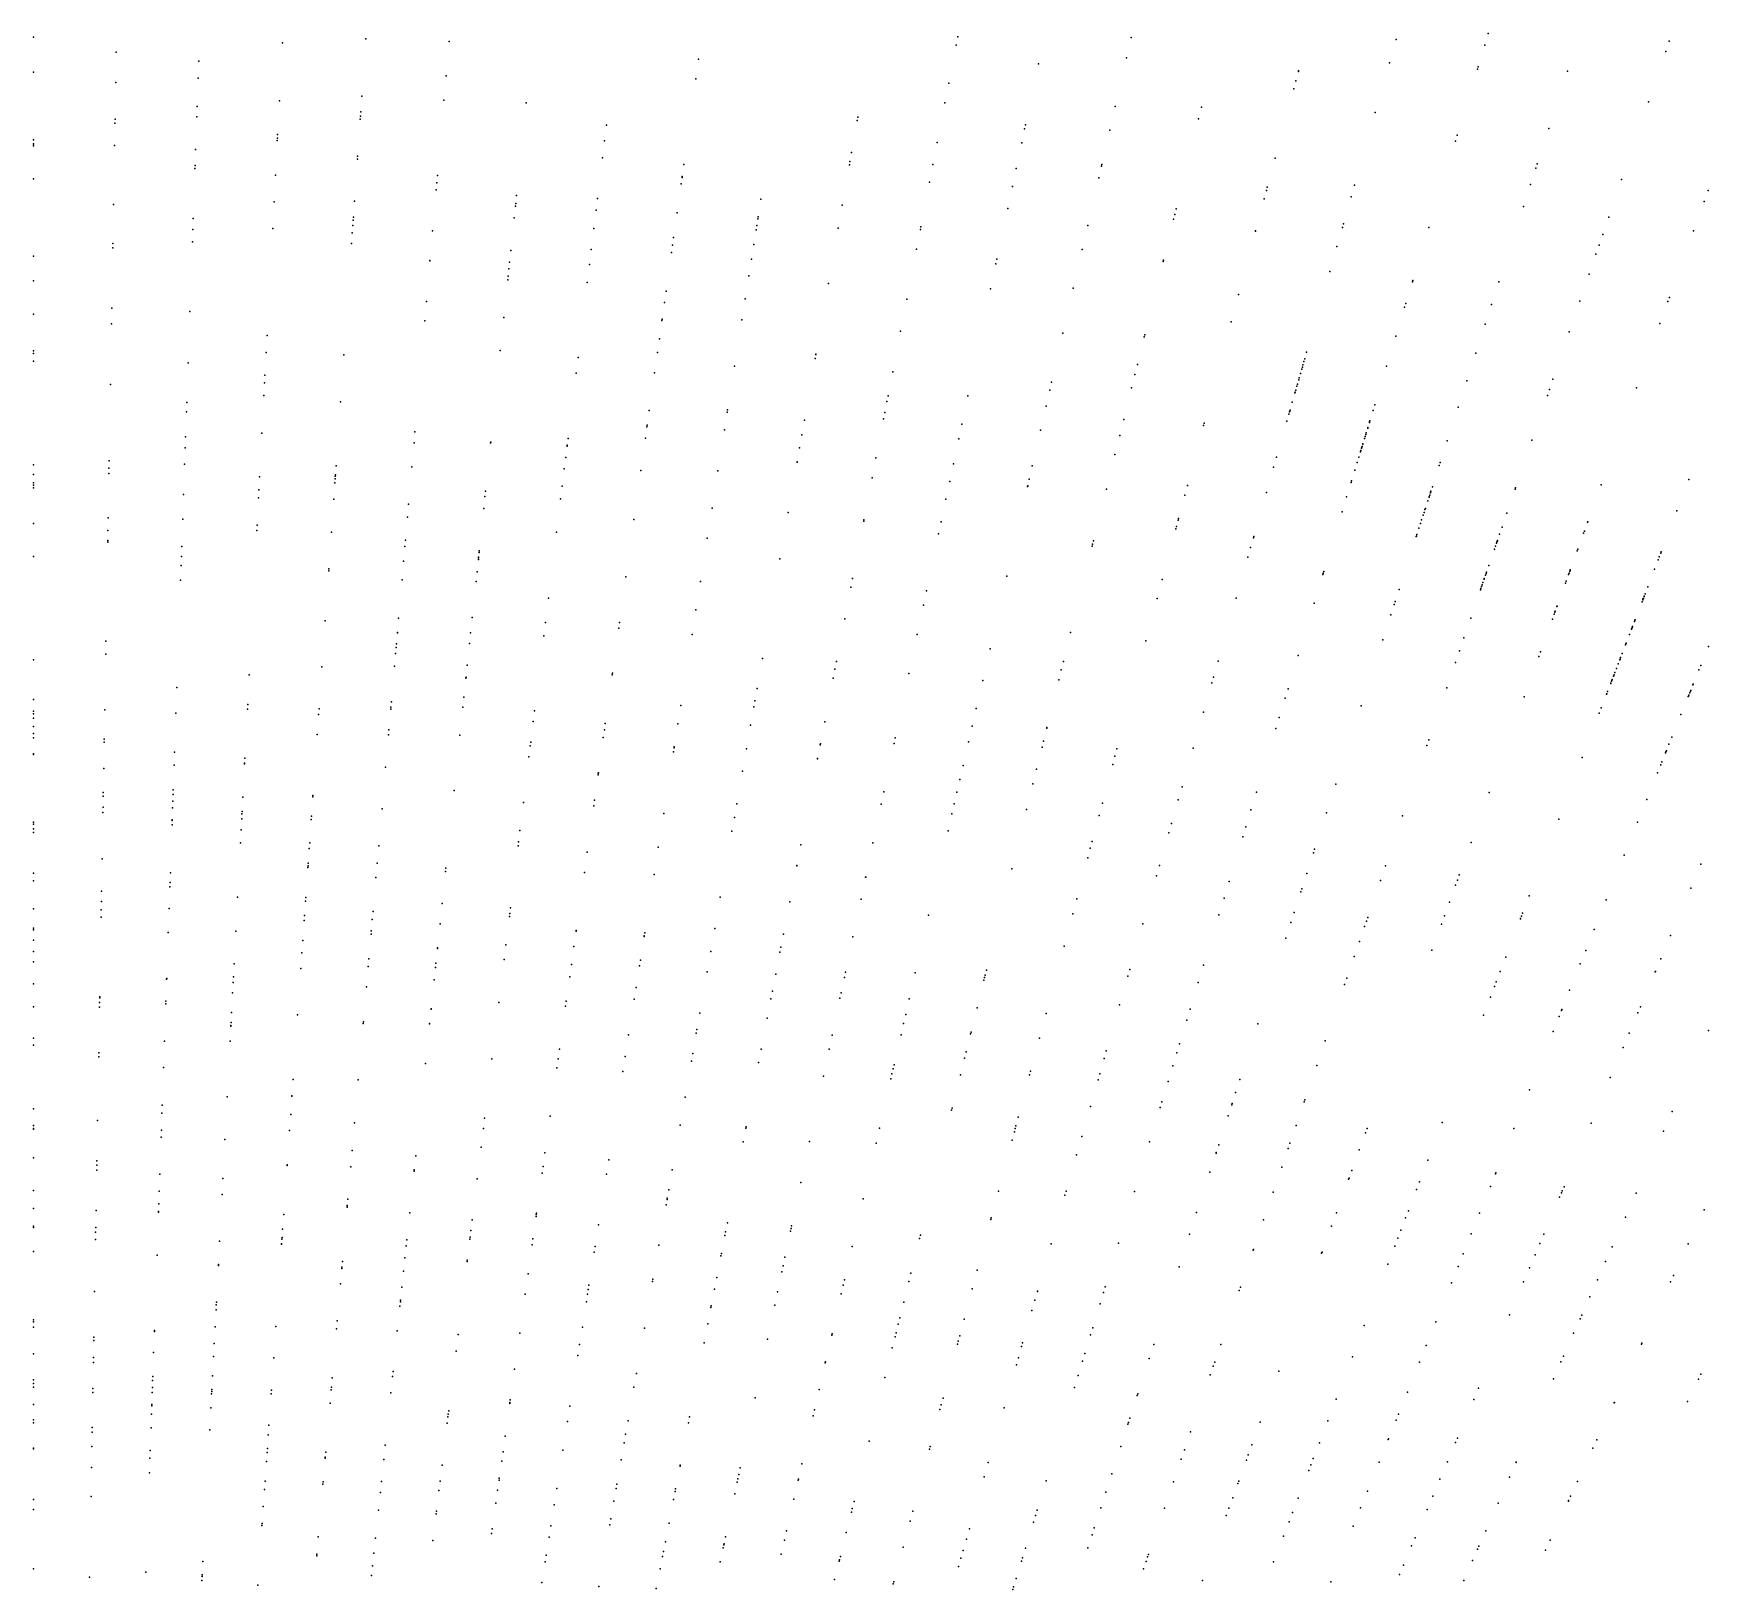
# Model space of a CAD drawing. Header units: metres. Extents: x -4327 to 4266, y -3886 to 3992.
# Drawn here: x 0 to 1058, y 2023 to 3006 of the extents above; entities that cross this region are included whole.
import ezdxf

# ---------------------------------------------------------------- set-up
doc = ezdxf.new("R2010")
doc.units = ezdxf.units.M

msp = doc.modelspace()

# ---------------------------------------------------------------- linework, layer by layer
for p in [(918.89, 3005.56, 2372.37), (0, 3003.35, 2345.16), (157.21, 2999.78, 2366.75), (209.93, 3002.2, 2363.22), (262.52, 3000.56, 2375.82), (582.78, 2998.13, 2444.45), (582.8, 2998.23, 2414.61), (583.83, 3003.55, 2437.94), (693.31, 3003.05, 2409.31), (860.74, 3001.76, 2389.39), (916.65, 2998.22, 2380.02), (1030.99, 2994.2, 2352.63), (1033.21, 3000.65, 2458.61), (52.26, 2993.76, 2369.73), (104.35, 2988.14, 2350.49), (420.13, 2989.35, 2351.87), (634.8, 2986.5, 2427.29), (690.36, 2990.29, 2420.72), (856.53, 2987.08, 2453.85), (912.43, 2984.43, 2396.02), (0, 2981.11, 2388.59), (51.92, 2974.63, 2402.47), (103.97, 2977.39, 2360.5), (260.61, 2978.83, 2363.91), (418.38, 2976.96, 2350.03), (578.13, 2974.2, 2463.13), (797.32, 2975.62, 2413.59), (798.93, 2981.65, 2407.64), (799.02, 2982, 2465.3), (912.04, 2983.14, 2403.11), (968.87, 2981.86, 2377.41), (155.29, 2963.14, 2361.54), (207.41, 2966.05, 2374.35), (259.27, 2963.43, 2404.87), (795.99, 2970.67, 2417.7), (1020.04, 2962.43, 2375.75), (103.12, 2952.92, 2388.69), (103.35, 2959.42, 2380.62), (206.52, 2953.36, 2377.44), (206.71, 2956.07, 2371.65), (311.29, 2961.75, 2349.04), (520.63, 2952.66, 2375.55), (575.73, 2961.85, 2458.38), (683.24, 2959.43, 2447.22), (737.8, 2959.16, 2440.86), (847.54, 2955.72, 2425.37), (51.47, 2948.96, 2308.22), (51.52, 2951.53, 2405.16), (154.18, 2941.84, 2344.57), (206.39, 2951.54, 2373.32), (361.92, 2947.61, 2363.56), (520.26, 2950.54, 2373.85), (626.05, 2945.33, 2437.01), (626.59, 2947.88, 2447.29), (679.79, 2944.51, 2380.99), (735.94, 2951.7, 2378.05), (899.29, 2941.44, 2486.6), (957.08, 2945.6, 2396.75), (0, 2938.52, 2412.92), (0, 2936, 2328.87), (0, 2935.71, 2331.25), (0, 2934.66, 2309.61), (51.23, 2934.77, 2338.7), (102.4, 2932.35, 2324.79), (153.97, 2938, 2318.01), (154.05, 2939.49, 2321.79), (360.71, 2937.79, 2371.55), (570.85, 2936.76, 2383.72), (624.17, 2936.49, 2467.87), (898.12, 2937.62, 2431.17), (101.98, 2920.43, 2336.16), (102.05, 2922.23, 2308.98), (204.63, 2926.32, 2376.8), (204.75, 2928.07, 2328.25), (359.39, 2926.98, 2357.55), (410.79, 2922.93, 2364.99), (515.36, 2922.74, 2393.94), (515.71, 2924.72, 2408.95), (516.71, 2930.4, 2349.73), (568.16, 2922.93, 2466.87), (620.72, 2920.24, 2365.46), (674.57, 2921.87, 2344.18), (674.8, 2922.9, 2468.71), (784.25, 2926.88, 2446.92), (948.95, 2920.58, 2444.05), (949.83, 2923.27, 2427.2), (0, 2913.82, 2352.99), (152.83, 2916.22, 2345.04), (254.71, 2911.39, 2328.57), (255.1, 2915.85, 2395.45), (409.06, 2910.63, 2397.45), (409.64, 2914.74, 2313.88), (409.73, 2915.37, 2372.08), (565.99, 2911.78, 2473.88), (672.87, 2914.53, 2377.97), (834.4, 2909.91, 2441.81), (945.6, 2910.26, 2419.11), (1003.13, 2913.31, 2397.82), (151.94, 2899.23, 2434.73), (202.77, 2899.77, 2355.24), (254.32, 2906.9, 2335.41), (305.16, 2903.38, 2320.87), (356.25, 2901.44, 2379.09), (459.47, 2900.98, 2363.9), (618.31, 2908.9, 2390.8), (777.35, 2901.13, 2371.73), (778.76, 2906.39, 2368.05), (779.33, 2908.5, 2364.46), (832.27, 2902.46, 2460.11), (1055.35, 2899.55, 2398.59), (1057.83, 2906.36, 2409.64), (50.58, 2897.51, 2355.89), (100.87, 2888.67, 2344.54), (202.06, 2889.64, 2339.17), (303.67, 2889.18, 2385.48), (304.45, 2896.66, 2402.31), (304.63, 2898.34, 2379.76), (355.35, 2894.09, 2344.12), (406.51, 2892.44, 2306.5), (457.5, 2888.52, 2377.5), (457.69, 2889.73, 2365.27), (510.87, 2897.29, 2391.69), (615.36, 2895.05, 2374.1), (720.17, 2888.43, 2463.49), (720.86, 2891.23, 2479.6), (721.8, 2894.96, 2460.85), (941.09, 2896.37, 2434.67), (994.99, 2889.66, 2429.62), (100.63, 2881.76, 2354.62), (151.07, 2882.51, 2412.66), (201.38, 2879.82, 2339.03), (201.7, 2884.42, 2400.81), (201.93, 2887.79, 2340.28), (252.06, 2881.02, 2387.98), (252.06, 2881, 2414.61), (353.92, 2882.48, 2408.65), (456.4, 2881.59, 2387.69), (456.84, 2884.4, 2387.36), (508.29, 2882.66, 2392.9), (560.19, 2881.91, 2365.5), (560.51, 2883.56, 2364.21), (665.88, 2884.26, 2457.82), (771.92, 2880.84, 2397.69), (771.95, 2880.97, 2430.11), (826.72, 2883.12, 2449.18), (827.36, 2885.35, 2388.94), (881.44, 2883.06, 2459.07), (991.22, 2878.71, 2444.91), (1048.57, 2880.92, 2418.24), (50.1, 2870.27, 2357.24), (50.15, 2872.89, 2409.67), (100.37, 2874.14, 2401.15), (200.9, 2873.03, 2359.65), (301.5, 2868.59, 2413.59), (352.28, 2869.12, 2334.3), (402.98, 2867.35, 2338.23), (403.62, 2871.9, 2394.66), (404.3, 2876.73, 2364.26), (454.95, 2872.41, 2401.35), (557.78, 2869.51, 2397.69), (662.39, 2869.13, 2388.48), (823.3, 2871.18, 2374.55), (988.86, 2871.85, 2452.73), (0, 2864.95, 2392.02), (250.39, 2862.01, 2372.22), (250.41, 2862.2, 2348.75), (300.29, 2857.09, 2366.86), (300.72, 2861.18, 2410.03), (351.13, 2859.76, 2329.28), (453.47, 2863.09, 2406.88), (607.94, 2860.14, 2390.37), (608.55, 2863.03, 2395.45), (713.47, 2861.58, 2470.55), (713.68, 2862.42, 2368.99), (986.94, 2866.29, 2472.66), (0, 2849.49, 2355.47), (299.56, 2850.08, 2374.21), (299.79, 2852.33, 2384.01), (349.72, 2848.28, 2353.77), (451.79, 2852.5, 2419.34), (502.12, 2847.65, 2435.74), (818.73, 2855.25, 2458.07), (870.94, 2848.72, 2443.35), (871.25, 2849.73, 2477.01), (925.6, 2848.7, 2454.08), (982.57, 2853.6, 2359.27), (248.16, 2836.46, 2377.28), (398.53, 2835.66, 2385.53), (399.54, 2842.9, 2362.59), (449.51, 2838.11, 2407.14), (551.64, 2837.93, 2413.81), (604.57, 2844.27, 2414.38), (656.79, 2844.86, 2418.86), (761.19, 2840.81, 2390.9), (976.68, 2836.49, 2455.14), (1032.39, 2836.45, 2367.6), (1033.27, 2838.88, 2364.3), (0, 2828.48, 2382.59), (49.43, 2832.08, 2404.54), (98.83, 2830.01, 2385.33), (297.06, 2826.36, 2399.22), (397.05, 2825.18, 2432.61), (447.42, 2824.9, 2419.92), (866.06, 2832.76, 2360.2), (866.81, 2835.2, 2458.92), (920.95, 2834.4, 2363.98), (49.26, 2822.27, 2388.27), (147.52, 2814.91, 2377.04), (247.09, 2824.26, 2393.42), (396.95, 2824.48, 2469.87), (547.69, 2817.62, 2417.87), (650.23, 2816.44, 2418.73), (701.93, 2815.28, 2409.11), (756.54, 2823.46, 2400.23), (860.49, 2814.55, 2392.63), (916.92, 2822, 2356.28), (916.92, 2821.98, 2382.76), (970.05, 2817.22, 2379.34), (1027.33, 2822.57, 2387.93), (0, 2805.32, 2407.9), (146.96, 2804.08, 2370.52), (294.85, 2805.34, 2386.66), (394.09, 2804.12, 2425.17), (395.32, 2812.81, 2387.39), (701.62, 2814.03, 2413.39), (804.17, 2804.46, 2369.12), (911, 2803.76, 2461.4), (0, 2803.61, 2406.44), (0, 2798.76, 2389.04), (97.7, 2797.65, 2392.19), (195.99, 2802.75, 2358.83), (343.93, 2801.06, 2385.12), (442.78, 2795.58, 2386.88), (493.79, 2800.43, 2443.48), (494.22, 2802.87, 2442.91), (494.25, 2803.06, 2440.38), (697.29, 2796.66, 2411.83), (801.09, 2793.75, -124.51), (801.46, 2795.02, -110.27), (801.85, 2796.39, -351.55), (802.44, 2798.45, 2398.49), (802.95, 2800.23, -287.72), (854.66, 2795.48, 2397.69), (48.59, 2783.95, 2405.79), (145.96, 2785.08, 2383.26), (146.22, 2789.95, 2382.16), (342.72, 2791.2, 2355.77), (392.3, 2791.36, 2467.93), (542.69, 2791.9, 2417.09), (643.09, 2785.52, 2421.48), (695.69, 2790.27, 2419.68), (798, 2782.95, -289.13), (798.35, 2784.19, -251.01), (799.16, 2787.02, -236.94), (799.51, 2788.21, -240.22), (800.31, 2791.02, 2381.51), (905.29, 2786.19, -165.55), (959.77, 2787.37, 2377.93), (96.82, 2772.52, 2381.2), (145.54, 2777.11, 2394.87), (193.91, 2773.01, 2393.89), (539.04, 2773.14, 2440.93), (539.77, 2776.89, 2382.92), (590.24, 2776.86, 2436.72), (641.9, 2780.38, 2435.79), (693.62, 2781.96, 2417.82), (795.11, 2772.88, -219.9), (796.76, 2778.62, -333.33), (796.79, 2778.74, -161.77), (796.92, 2779.18, -195.04), (797.26, 2780.37, -122.33), (956.22, 2777.07, 2385.04), (957.49, 2780.77, 2412.27), (1012.54, 2781.92, 2444.49), (96.61, 2766.67, 2402.52), (388.95, 2767.52, 2401.45), (438.16, 2766.46, 2468.55), (438.42, 2768.05, 2392.29), (486.94, 2761.56, 2468.67), (536.93, 2762.27, 2455.59), (537.73, 2766.39, 2451.15), (639.59, 2770.38, 2445.85), (688.62, 2761.9, 2397.73), (792.93, 2765.28, -208.26), (793.36, 2766.78, -221), (793.36, 2766.76, -276.35), (793.48, 2767.19, -249.48), (793.66, 2767.83, 2406.73), (846.14, 2767.61, -260.36), (847.25, 2771.23, 2395.45), (899.9, 2769.61, 2396.59), (96.06, 2750.89, 2423.24), (144.29, 2753.26, 2395.34), (240.94, 2753.99, 2388.63), (387.51, 2757.27, 2405.79), (387.65, 2758.27, 2454.83), (436.41, 2755.4, 2469.52), (485.28, 2752.16, 2473.83), (586.45, 2759.02, 2447.91), (636.06, 2755.09, 2384.46), (686.07, 2751.68, 2404.77), (739.03, 2758.12, 2432.03), (739.43, 2759.59, 2438.71), (739.43, 2759.57, 2427.94), (791.65, 2760.8, -233.13), (841.1, 2751.11, -118.53), (841.52, 2752.49, 2408.46), (841.8, 2753.39, -316.12), (842.72, 2756.43, -305.33), (842.87, 2756.9, -326.07), (843.8, 2759.95, 2409.64), (843.95, 2760.44, -248.58), (844.15, 2761.09, -313.81), (95.82, 2743.91, 2427.75), (240.34, 2747.05, 2322.84), (288.74, 2747.17, 2319.13), (288.78, 2747.6, 2379.21), (337.06, 2745.13, 2421.49), (337.13, 2745.68, 2424.65), (337.63, 2749.81, 2414.96), (386.5, 2750.06, 2480), (483.83, 2743.93, 2407.43), (584.47, 2749.71, 2453.13), (838.14, 2741.42, -237.42), (838.18, 2741.57, -253.18), (838.4, 2742.27, -226.47), (838.85, 2743.74, -206.13), (838.86, 2743.79, -215.58), (839.07, 2744.47, -195.18), (839.21, 2744.93, -206.22), (839.62, 2746.28, -196.88), (839.67, 2746.44, -174.87), (840.75, 2749.98, -187.69), (893, 2748.36, 2423.49), (946.51, 2748.88, 2389.92), (0, 2733.34, 2317.78), (47.67, 2731.14, 2336.84), (47.75, 2735.82, 2411.52), (95.46, 2733.71, 2324.65), (191.08, 2732.53, 2392.98), (239.02, 2732.05, 2380.07), (335.29, 2730.75, 2416.78), (336.16, 2737.82, 2452.51), (383.63, 2729.69, 2405.46), (482.26, 2735.02, 2404.9), (482.29, 2735.2, 2405.06), (532.14, 2737.6, 2479.58), (581.1, 2733.87, 2476.84), (630.87, 2732.58, 2393.91), (683.11, 2739.8, 2450.53), (783.34, 2731.82, 2447.4), (785.16, 2738.18, 2455.81), (834.61, 2729.89, -183.19), (836.1, 2734.77, -293.48), (837.11, 2738.05, -260.72), (887.98, 2732.91, -226.94), (888.59, 2734.8, -233.41), (0, 2727.15, 2382.45), (0, 2721.8, 2354.32), (0, 2720.4, 2360.9), (47.61, 2727.86, 2331.45), (142.84, 2725.61, 2322.09), (190.33, 2721.89, 2396.81), (190.5, 2724.35, 2372.71), (190.63, 2726.19, 2397.96), (190.68, 2726.92, 2393.33), (333.94, 2719.72, 2425.61), (432.3, 2729.45, 2467.85), (529.71, 2725.1, 2417.23), (578.75, 2722.81, 2410.46), (627.87, 2719.59, 2401.02), (627.97, 2720.03, 2422.68), (628.95, 2724.28, 2458.72), (728.86, 2720.15, 2446.66), (832.22, 2722.08, 2397.73), (832.56, 2723.19, -143.79), (883.61, 2719.47, -102.2), (990.2, 2720.55, 2406.54), (1045.61, 2723.91, 2387.85), (0, 2718.73, 2338.74), (94.79, 2714.52, 2341.7), (142.15, 2712.36, 2336.45), (142.42, 2717.52, 2343.48), (189.61, 2711.61, 2411.5), (285.17, 2713.21, 2305.72), (285.53, 2716.61, 2329.12), (332.96, 2711.74, 2413.18), (576.37, 2711.62, 2448.6), (677.65, 2717.9, 2380.5), (727.25, 2714.12, 2468.25), (778.73, 2715.75, 2377.19), (829.45, 2713.01, 2381.82), (880.72, 2710.57, -261.1), (881.47, 2712.9, -253.48), (881.5, 2712.99, -219.03), (881.89, 2714.18, -222.25), (882.32, 2715.5, -169.16), (882.38, 2715.7, -147.31), (882.47, 2715.96, -220.83), (882.49, 2716.03, -209.87), (882.69, 2716.63, -211.49), (935.83, 2717.83, -182.89), (936.12, 2718.7, 2427.45), (47.13, 2699.87, 2398.21), (94.25, 2698.98, 2336), (236.24, 2700.25, 2399.42), (236.95, 2708.34, 2313.02), (284.38, 2705.69, 2314.64), (379.27, 2698.65, 2407.06), (379.29, 2698.78, 2425.76), (428.58, 2705.97, 2435.9), (476.62, 2703.07, 2437.72), (524.53, 2698.5, 2417.45), (722.99, 2698.22, 2402.97), (723.3, 2699.38, 2388.13), (826.58, 2703.61, 2434.68), (876.81, 2698.54, -227.2), (877.79, 2701.57, 2432.81), (878.33, 2703.22, -110.9), (878.91, 2705.01, 2438.59), (879.15, 2705.76, -282.56), (930.6, 2702.67, -291.76), (1038.02, 2704.14, 2410.36), (0, 2696.31, 2415.81), (46.99, 2691.85, 2336.48), (141.07, 2691.73, 2336.65), (141.24, 2695.11, 2365.49), (188.15, 2690.67, 2379.77), (330.38, 2690.76, 2434.28), (524.39, 2697.76, 2416.79), (571.72, 2689.71, 2471.86), (573.31, 2697.21, 2419.56), (721.55, 2692.87, 2392.92), (721.93, 2694.29, 2471.87), (770.76, 2687.97, 2426.77), (873.38, 2687.97, 2455.51), (873.47, 2688.26, 2383.65), (873.82, 2689.35, -393.48), (875.07, 2693.18, -276.57), (876.03, 2696.13, 2449.43), (926.06, 2689.48, -185.66), (927.57, 2693.85, -104.94), (979.13, 2690.14, -244.96), (979.6, 2691.42, 2431.4), (981.61, 2696.96, 2431.02), (981.75, 2697.33, 2434.04), (46.86, 2684.45, 2337.77), (46.88, 2685.48, 2385.43), (93.65, 2681.79, 2375.4), (234.63, 2681.79, 2409.34), (234.97, 2685.67, 2357.77), (281.46, 2677.87, 2447.14), (281.57, 2678.98, 2400.3), (425.56, 2686.9, 2429.38), (668.68, 2681.95, 2412.03), (669, 2683.19, 2480.38), (669.5, 2685.23, 2479.54), (768.77, 2681.02, 2487.97), (770.55, 2687.24, 2461.07), (922.83, 2680.09, 2443.73), (923.45, 2681.88, -220.9), (924.12, 2683.85, -213.27), (924.4, 2684.64, -194.66), (924.46, 2684.84, -202.45), (924.67, 2685.44, -169.83), (975.06, 2678.96, -122.14), (975.43, 2679.98, 2450.65), (1027.79, 2677.47, 14.86), (1028.11, 2678.33, -110.37), (0, 2675.28, 2357.8), (93.23, 2669.8, 2333.77), (93.42, 2675.3, 2382.71), (186.44, 2666.24, 2365.95), (186.53, 2667.53, 2364.49), (233.81, 2672.51, 2385.23), (281, 2673.56, 2459.31), (281.11, 2674.56, 2336.48), (281.15, 2675, 2420.52), (471.49, 2673.94, 2422.07), (767.02, 2674.92, 2471.42), (919.28, 2669.79, 2458.6), (970.41, 2666.18, -231.87), (970.57, 2666.61, -244.37), (970.71, 2667, -224.15), (1023.9, 2667.36, 2433.48), (1026.15, 2673.22, 246.58), (1026.9, 2675.17, 2446.01), (92.9, 2660.34, 2346.06), (232.77, 2660.55, 2325.45), (279.52, 2659.5, 2398.58), (280.17, 2665.63, 2427.96), (374.21, 2662.61, 2422.32), (421.25, 2659.69, 2428.64), (516.29, 2656.07, 2426.96), (517.33, 2661.41, 2426.51), (614.79, 2662.96, 2424.61), (713, 2660.95, 2403.98), (814.47, 2664.02, 2471.4), (814.71, 2664.81, 2447.79), (815.07, 2665.97, 2411.4), (914.71, 2656.52, -289.88), (915.02, 2657.4, -280.68), (915.55, 2658.95, -177.39), (916.31, 2661.15, -225.37), (916.39, 2661.39, -231.57), (917.13, 2663.53, -183.86), (917.53, 2664.69, -119.2), (917.81, 2665.5, -174.74), (967.66, 2658.61, -279.43), (968.06, 2659.71, -214.22), (968.07, 2659.74, -232.86), (969.65, 2664.1, -104.42), (969.91, 2664.81, -123.04), (1019.61, 2656.18, 2444.79), (325.25, 2648.98, 2444.23), (564.05, 2653.65, 2422.72), (709.79, 2648.97, 2419.63), (759.58, 2648.98, 2396.84), (808.95, 2645.97, 2468.17), (859.42, 2645.02, 2475.45), (860.06, 2646.99, 2399.49), (862.51, 2654.54, 2403.68), (913.98, 2654.39, 2455.2), (914.23, 2655.13, 2383.83), (1016.02, 2646.82, 295.64), (1016.48, 2648.02, -224.01), (1016.61, 2648.35, 2451.07), (1016.8, 2648.85, 73.52), (1016.84, 2648.95, 44.11), (1017.28, 2650.12, -233.54), (1017.33, 2650.24, 274.13), (1017.34, 2650.25, -50.33), (1017.92, 2651.76, -78.25), (184.23, 2634.68, 2337.95), (230.65, 2636.35, 2392.01), (277.15, 2636.91, 2446.94), (418.4, 2641.7, 2446.83), (512.38, 2635.99, 2445.87), (562.15, 2644.73, 2411.92), (857.34, 2638.62, 2421.07), (907.8, 2636.45, 2422.56), (959.36, 2635.82, -243.09), (960.52, 2639.01, -266.55), (960.94, 2640.16, -157.23), (961.18, 2640.81, -251.28), (961.23, 2640.95, -131.15), (962.3, 2643.91, 2401.7), (962.38, 2644.1, 2404.54), (1011.53, 2635.11, -153.33), (1011.6, 2635.3, 260.15), (229.85, 2627.2, 2407.33), (229.87, 2627.4, 2357.88), (276.13, 2627.23, 2437.96), (322.36, 2625.38, 2435.75), (323.37, 2633.67, 2403.63), (369.65, 2630.18, 2408.6), (370.15, 2633.78, 2419.84), (415.95, 2626.18, 2456.53), (558.19, 2626.09, 2431.99), (655.1, 2627.48, 2439.55), (903.56, 2624.13, 2456.76), (1008.11, 2626.21, -117.44), (1009.39, 2629.56, 45.32), (1009.56, 2629.99, 233.31), (1009.81, 2630.65, 33.04), (1009.99, 2631.11, -73.03), (1011.23, 2634.34, 263.16), (45.62, 2613.65, 2420.37), (45.77, 2622.01, 2352.18), (228.71, 2614.13, 2358.88), (229.05, 2618.02, 2396.29), (229.24, 2620.26, 2390.48), (275.43, 2620.52, 2413.17), (604.18, 2617, 2449.02), (702.6, 2622.15, 2418.93), (852.21, 2622.84, 2401.3), (900.67, 2615.73, 2456.98), (951.84, 2615.17, 2378.23), (1003.47, 2614.14, -115.37), (1005.61, 2619.69, -89.56), (1005.82, 2620.24, -192.42), (1005.97, 2620.65, 269.52), (1058, 2618.65, -33.12), (0, 2610.07, 2359.16), (182.21, 2605.76, 2337.81), (228.02, 2606.23, 2362.09), (273.99, 2606.85, 2377.03), (460.4, 2611.04, 2430.82), (506.2, 2604.16, 2400.5), (507.15, 2609.08, 2439.54), (649.21, 2603.84, 2438.9), (650.5, 2609.02, 2430.4), (748.22, 2609.34, 2408.19), (798.84, 2612.9, 2416), (898.17, 2608.48, 2418.06), (950.77, 2612.21, 2407.19), (999.88, 2604.78, 2389.55), (1000.94, 2607.54, -266.63), (1001.93, 2610.11, -182.48), (1002.1, 2610.57, -274.64), (1002.47, 2611.52, 2470.78), (1002.5, 2611.6, -199.45), (1051.98, 2603.75, 2378.66), (1053.1, 2606.51, 2466.72), (90.54, 2592.78, 2383.81), (136.3, 2600.7, 2398.16), (273.12, 2598.55, 2385.09), (273.2, 2599.29, 2435.9), (365.51, 2600.77, 2442.41), (365.65, 2601.76, 2456.73), (505.1, 2598.54, 2387.45), (552.96, 2601.49, 2398.67), (599.61, 2597.19, 2411.91), (647.64, 2597.55, 2446.38), (744.28, 2595.62, 2419.31), (745.3, 2599.18, 2425.29), (892.66, 2592.48, 2416.48), (996.21, 2595.23, -202.77), (996.3, 2595.45, -234.83), (996.75, 2596.63, -192.21), (996.75, 2596.62, -228.82), (996.97, 2597.18, 2385.22), (997.15, 2597.67, -183.14), (998.01, 2599.91, -160.42), (998.31, 2600.7, 2417.6), (998.88, 2602.18, -122.46), (1048.18, 2594.33, 89.31), (1048.36, 2594.79, 193.39), (0, 2585.15, 2377.95), (135.32, 2581.96, 2404.44), (226.03, 2583.54, 2457.03), (271.85, 2586.48, 2400.15), (455.67, 2584.24, 2459.08), (457.03, 2591.96, 2371.11), (790.6, 2585.95, 2425.46), (792.43, 2591.91, 2417.74), (941.52, 2586.81, 2471.86), (993.61, 2588.45, 2390.35), (993.68, 2588.63, -206.81), (994.25, 2590.12, -176.52), (1045.24, 2587.06, 2486.28), (1045.28, 2587.16, -137.84), (1045.57, 2587.89, -121.1), (1046.11, 2589.22, 81.51), (1046.61, 2590.45, 2392.81), (1046.78, 2590.86, 2446.53), (0, 2577.74, 2436.85), (0, 2576.02, 2408.75), (0, 2573.35, 2414.16), (45.01, 2578.65, 2382.74), (89.97, 2576.38, 2402.66), (135.16, 2579.02, 2380.77), (180.1, 2575.54, 2427.41), (180.36, 2579.24, 2452.25), (225.63, 2578.94, 2389.13), (225.74, 2580.26, 2382.52), (271.21, 2580.36, 2439.4), (315.69, 2571.13, 2475.75), (316.53, 2577.92, 2391.72), (408.83, 2581.26, 2377.78), (455.01, 2580.51, 2444.83), (499.76, 2571.06, 2425.12), (595.52, 2579.5, 2445.85), (738.95, 2577.04, 2441.83), (786.84, 2573.65, 2437.86), (838.63, 2581.04, 2423.55), (988.99, 2576.41, 2478.04), (990.29, 2579.79, -285.11), (1040.62, 2575.62, -23.48), (0, 2568.07, 2393.45), (0, 2563.7, 2426.23), (0, 2560.94, 2332.57), (179.23, 2563.04, 2324.85), (224.22, 2562.86, 2432.04), (224.49, 2565.98, 2398.02), (269.34, 2562.63, 2393.67), (359.93, 2561.05, 2439.53), (360.63, 2566.04, 2479.23), (361.19, 2570.01, 2387.26), (407, 2569.69, 2424.82), (452.97, 2568.94, 2436.53), (544.32, 2560.82, 2389.81), (592.93, 2568.24, 2453.89), (640.04, 2567.06, 2422.96), (640.14, 2567.44, 2420.67), (784.75, 2566.79, 2442.05), (1034.85, 2561.34, 2480.55), (0, 2550.74, 2392.95), (0, 2550.39, 2364.01), (44.65, 2558.08, 2309.98), (44.69, 2560.16, 2389.06), (89.11, 2551.82, 2387.58), (313.82, 2555.85, 2397.33), (314.1, 2558.15, 2452.51), (404.21, 2552.1, 2397.71), (404.61, 2554.63, 2482.78), (404.72, 2555.31, 2382.41), (450.33, 2553.93, 2489.35), (450.34, 2554, 2390.77), (496.92, 2556.44, 2453.89), (497.04, 2557.03, 2478.71), (543.56, 2557.24, 2452.65), (590.63, 2558.32, 2465.88), (637.04, 2555.03, 2385.33), (637.98, 2558.8, 2417.81), (684.3, 2553.86, 2437.36), (732.47, 2554.41, 2404.53), (880.1, 2555.99, 2406.14), (881.36, 2559.65, 2420.2), (1030.82, 2551.38, -249.07), (1031.13, 2552.12, -256.71), (1031.37, 2552.72, -232.55), (1033.01, 2556.8, -146.78), (44.36, 2541.54, 2366.5), (88.82, 2543.57, 2400.76), (133.35, 2544.49, 2369.54), (133.37, 2544.88, 2390.73), (133.53, 2547.99, 2417.31), (222.43, 2542.34, 2441.73), (312.97, 2548.91, 2459.72), (447.85, 2539.89, 2435.44), (495.2, 2547.59, 2387.26), (495.23, 2547.76, 2464.33), (587.19, 2543.38, 2377.52), (633.59, 2541.19, 2375.01), (681.65, 2543.97, 2446.59), (683.12, 2549.43, 2443.81), (978.28, 2548.5, 2424.44), (1027.81, 2543.91, -129.54), (1028.55, 2545.75, -243.99), (356.62, 2537.47, 2403.9), (356.77, 2538.55, 2468.8), (356.82, 2538.9, 2418.43), (585.14, 2534.52, 2387.47), (631.25, 2531.82, 2453.27), (725.46, 2530, 2376.33), (822.61, 2531.75, 2424.66), (1025.78, 2538.9, 2418.64), (44.06, 2524.18, 2381.37), (44.1, 2526.48, 2449.5), (88.03, 2520.91, 2429.26), (88.18, 2525.18, 2336.95), (88.28, 2528, 2425.48), (132.25, 2523.45, 2342.26), (176.47, 2523.6, 2415.12), (176.52, 2524.42, 2442.42), (265.66, 2527.58, 2407.85), (309.43, 2520.08, 2445.21), (354.39, 2521.63, 2457.7), (444.2, 2519.21, 2410.34), (535.43, 2518.99, 2439.83), (537.09, 2526.8, 2439.39), (581.61, 2519.24, 2404.44), (583.29, 2526.5, 2427.24), (675.15, 2519.69, 2436.53), (723.09, 2521.73, 2466.46), (772.49, 2526.69, 2419.75), (919.51, 2526.33, 2435.35), (1018.97, 2522.04, 2399.95), (0, 2507.56, 2391.31), (43.88, 2513.77, 2413.35), (43.93, 2517.03, 2395.47), (87.61, 2508.73, 2357.55), (87.62, 2509.21, 2439.19), (87.88, 2516.67, 2375.37), (87.88, 2516.64, 2430.44), (131.53, 2509.73, 2332.07), (131.69, 2512.84, 2358.05), (131.77, 2514.3, 2359.42), (175.47, 2509.32, 2435.78), (175.62, 2511.47, 2437.87), (220.14, 2516.17, 2411.32), (353.88, 2518.02, 2419.59), (398.04, 2513.11, 2455.79), (442.68, 2510.57, 2404.7), (580.14, 2512.85, 2440.66), (627.22, 2515.65, 2390.09), (673.05, 2511.86, 2450.29), (673.07, 2511.94, 2479.99), (769.02, 2515.35, 2374.82), (816.73, 2513.63, 2457.9), (864.82, 2511.62, 2432.75), (963.37, 2509.65, 2424.45), (1013.12, 2507.57, 2423.15), (0, 2506.34, 2408.49), (0, 2503.46, 2429.47), (0, 2501.07, 2406.04), (87.51, 2506.03, 2391.31), (131.16, 2502.75, 2366.61), (307.25, 2502.33, 2422.69), (441.15, 2501.88, 2451.97), (577.67, 2502.16, 2462.33), (717.13, 2500.94, 2390.58), (718.84, 2506.91, 2449.28), (763.81, 2498.31, 2437.49), (765.77, 2504.71, 2385.6), (130.74, 2494.7, 2384.91), (174.19, 2491.07, 2399.65), (174.44, 2494.57, 2424.1), (218.08, 2492.69, 2446.87), (306.06, 2492.69, 2463.92), (306.38, 2495.3, 2426.45), (349.78, 2488.82, 2468.44), (394.66, 2491.78, 2448.27), (484.67, 2493.43, 2414.42), (530.25, 2494.64, 2461.52), (667.51, 2491.19, 2401.08), (668.66, 2495.49, 2399.97), (808.48, 2488.24, 2465.2), (809.22, 2490.52, 2432.64), (908.04, 2494.82, 2450.17), (1004.71, 2486.74, 2424.2), (43.37, 2484.42, 2432.5), (173.35, 2479, 2430.09), (173.42, 2480, 2383.78), (173.55, 2481.83, 2382.94), (217.13, 2481.84, 2462.94), (260.3, 2476.59, 2467.24), (260.51, 2478.57, 2442.43), (347.97, 2475.9, 2426.33), (482.06, 2480, 2425.13), (482.11, 2480.23, 2422.71), (617.9, 2478.26, 2414.52), (665.91, 2485.19, 2477.81), (711.19, 2480.21, 2444.47), (853.93, 2479.99, 2455.26), (1053.16, 2481.08, 2420.25), (0, 2475.49, 2441.97), (0, 2470.63, 2397.61), (86.14, 2466.79, 2395.34), (86.24, 2469.47, 2421.6), (86.45, 2475.7, 2414.51), (216.33, 2472.7, 2398.29), (391.95, 2474.65, 2442.08), (525.63, 2472.89, 2413.57), (525.65, 2472.97, 2426.86), (709.35, 2473.79, 2470.31), (755.23, 2470.26, 2487.7), (801.08, 2465.49, 2371.57), (804.23, 2475.17, 2430.9), (850.75, 2470.76, 2464.91), (898.25, 2467.92, 2421.1), (899.37, 2471, 2456.15), (900.61, 2474.41, 2432.78), (1046.76, 2466.02, 2429.42), (42.9, 2457.6, 2483.58), (43.01, 2464.12, 2409.99), (128.94, 2460.24, 2473.04), (171.86, 2457.78, 2409.29), (172.03, 2460.1, 2403.69), (258.16, 2456.27, 2436.35), (433.83, 2460.35, 2429.76), (477.67, 2457.38, 2450.69), (522.69, 2459.07, 2453.05), (658.94, 2459.21, 2441.22), (752.02, 2459.76, 2452.9), (800.48, 2463.62, 2424.85), (894.31, 2457.11, 2431.68), (944.75, 2461.17, 2427.62), (993.38, 2458.7, 2423.28), (0, 2452.85, 2462.24), (42.72, 2447.64, 2417.49), (42.8, 2452.21, 2472.73), (85.67, 2453.23, 2461.43), (171, 2445.48, 2397.23), (171.23, 2448.74, 2397.82), (214.02, 2446.25, 2414.43), (214.45, 2451.18, 2453.84), (300.59, 2448.08, 2404.04), (300.81, 2449.92, 2403.22), (301.25, 2453.52, 2467.9), (301.25, 2453.51, 2396.26), (565.37, 2448.9, 2425.76), (656.42, 2449.78, 2405.45), (748.79, 2449.19, 2405.3), (794.24, 2444.41, 2400.69), (796.29, 2450.71, 2435.99), (841.92, 2445.13, 2431.35), (842.72, 2447.44, 2381), (891.19, 2448.52, 2375.91), (939.16, 2446.59, 2371.31), (939.29, 2446.93, 2426.82), (939.83, 2448.34, 2454.92), (940.54, 2450.18, 2440.71), (0, 2440.67, 2389.3), (0, 2439.74, 2475.93), (85.14, 2438, 2481.09), (127.81, 2438.85, 2478.43), (213.2, 2436.9, 2439.54), (213.38, 2438.98, 2420.41), (256.81, 2443.4, 2471.65), (342.75, 2438.8, 2397.81), (342.81, 2439.25, 2451.16), (385.74, 2435.45, 2408.65), (385.81, 2435.93, 2424.94), (386.12, 2437.87, 2426.87), (430.32, 2440.46, 2415.38), (473.71, 2437.01, 2425.07), (517.63, 2435.24, 2416.06), (700.65, 2443.44, 2405.61), (790.97, 2434.34, 2462.37), (840.8, 2441.87, 2452.11), (889.27, 2443.24, 2444.54), (985.74, 2439.8, 2428.46), (1034.1, 2436.18, 2437.11), (0, 2433.11, 2490.85), (0, 2426.08, 2411.57), (169.58, 2425.15, 2437.71), (170.13, 2432.93, 2411.1), (255.19, 2427.96, 2432.03), (255.23, 2428.34, 2413.91), (298.41, 2430.32, 2423.33), (341.39, 2429.13, 2401.37), (427.78, 2426.05, 2454.09), (471.47, 2425.51, 2392.65), (472.11, 2428.78, 2390.65), (650.95, 2429.39, 2435.43), (834.25, 2422.85, 2454.36), (837.5, 2432.27, 2442.47), (883.28, 2426.8, 2404.32), (883.32, 2426.9, 2393.92), (980.46, 2426.73, 2378.71), (0, 2419.43, 2474.15), (126.74, 2418.28, 2454.85), (168.9, 2415.32, 2489.52), (211.42, 2416.52, 2443.01), (211.84, 2421.33, 2450.54), (253.93, 2415.98, 2441.25), (254.21, 2418.63, 2422.68), (297.26, 2421.02, 2459.24), (339.79, 2417.73, 2421.6), (382.81, 2416.96, 2440.43), (383.38, 2420.59, 2468.2), (425.5, 2413.15, 2404.04), (512.87, 2412.88, 2438.69), (556.96, 2412.48, 2439.74), (601.91, 2414.14, 2451.67), (692.4, 2414.68, 2427.13), (739.05, 2417.31, 2450.37), (926.42, 2413.4, 2430.5), (929.92, 2422.52, 2482.69), (976.99, 2418.14, 2479.01), (1024.33, 2413.17, 2372.15), (1024.46, 2413.48, 2393.34), (1027.82, 2421.39, 2457.01), (0, 2405.55, 2435.92), (84.11, 2408.47, 2440.36), (84.12, 2408.88, 2456.8), (126.12, 2406.52, 2464.32), (126.31, 2410.07, 2441.18), (210.29, 2403.67, 2395.8), (253.1, 2408.09, 2422.68), (338.69, 2409.94, 2442.93), (380.66, 2403.37, 2413.5), (468.79, 2411.71, 2463.55), (512.17, 2409.58, 2382.78), (600.35, 2407.87, 2429.35), (600.76, 2409.5, 2428.35), (601.13, 2411.01, 2459.2), (691.16, 2410.35, 2454.71), (735.71, 2406.41, 2412.85), (828.16, 2405.16, 2425.82), (829.52, 2409.1, 2451.11), (922.81, 2404.01, 2397.33), (923.9, 2406.85, 2387.08), (0, 2391.18, 2447.93), (41.79, 2393.87, 2440.38), (41.84, 2396.8, 2464.79), (41.85, 2397.48, 2441.4), (83.56, 2392.92, 2453.88), (83.62, 2394.58, 2469.02), (125.78, 2399.96, 2481.86), (293.93, 2393.85, 2428.99), (336.11, 2391.56, 2453.57), (336.54, 2394.57, 2467.4), (379.49, 2395.99, 2435.14), (465.76, 2396.13, 2426.37), (466.72, 2401.04, 2418.13), (509.4, 2396.54, 2401.13), (510.13, 2399.95, 2415.06), (553.17, 2396.03, 2444.35), (686, 2392.36, 2428.43), (920.22, 2397.25, 2401.07), (970.28, 2401.53, 2379.92), (1014.99, 2391.16, 2488.08), (41.73, 2390.88, 2450.66), (124.79, 2381.14, 2435.67), (125.12, 2387.47, 2399.89), (166.84, 2385.93, 2424.59), (208.27, 2380.59, 2435.74), (208.36, 2381.54, 2463.45), (250.21, 2380.57, 2426.55), (251.16, 2389.58, 2411.94), (251.18, 2389.83, 2465.39), (420.91, 2387.1, 2476.04), (463.4, 2384, 2390.51), (549.6, 2380.57, 2460.57), (550.9, 2386.2, 2384.38), (596.02, 2390.49, 2448.93), (639.56, 2386.86, 2403.26), (728.42, 2382.56, 2425.71), (730.58, 2389.62, 2464.97), (915.87, 2385.91, 2458.56), (963.6, 2384.98, 2447.68), (965.14, 2388.8, 2390.74), (965.36, 2389.35, 2487.22), (1013.34, 2387.28, 2406.55), (0, 2371.26, 2440.81), (124.67, 2378.83, 2438.63), (124.69, 2379.27, 2412.61), (250.18, 2380.3, 2428.92), (375.91, 2373.43, 2414.84), (418.67, 2374.42, 2457.52), (419.07, 2376.66, 2459.84), (504.44, 2373.18, 2478.37), (547.95, 2373.45, 2472.02), (591.93, 2374.12, 2408.4), (592.17, 2375.05, 2406.71), (635.41, 2371.39, 2475.21), (773.43, 2380.38, 2423.6), (959.81, 2375.6, 2451.41), (1007.93, 2374.53, 2427.96), (1057.9, 2376.08, 2453.42), (0, 2366.91, 2444.33), (41.18, 2359.42, 2444.96), (41.23, 2362.09, 2442.38), (82.74, 2369.46, 2440.45), (124.18, 2369.46, 2444.97), (332.3, 2364.45, 2460.4), (373.75, 2359.77, 2429.93), (416.42, 2361.63, 2404.61), (459.59, 2364.4, 2415.23), (502.54, 2364.28, 2413.15), (589.06, 2362.59, 2415.08), (677.64, 2363.21, 2441.07), (722.17, 2362.12, 2407.53), (723.91, 2367.81, 2431.83), (815.95, 2369.69, 2413.65), (1004.03, 2365.34, 2450.49), (82.16, 2352.73, 2444.47), (247.55, 2355.26, 2451.04), (289.56, 2358.24, 2419.1), (330.64, 2352.61, 2429.46), (331.42, 2358.18, 2451.21), (372.26, 2350.34, 2412.31), (415.56, 2356.74, 2457.93), (457.93, 2355.83, 2430.22), (457.96, 2355.98, 2465.09), (542.25, 2348.76, 2393.51), (543, 2351.99, 2417.81), (543.55, 2354.36, 2470.93), (588.1, 2358.76, 2419.06), (629.83, 2350.54, 2437.44), (676.25, 2358.36, 2391.3), (719.62, 2353.78, 2412.15), (810.55, 2354, 2408.16), (163.99, 2345.2, 2435.79), (205.16, 2345.01, 2452.29), (498.91, 2347.21, 2480.84), (541.54, 2345.65, 2445.73), (585.47, 2348.21, 2464.05), (629.2, 2348.22, 2443.02), (672.42, 2344.99, 2401.21), (673.49, 2348.73, 2412.93), (716.61, 2343.94, 2420.48), (761.99, 2345.17, 2398.21), (944.87, 2338.64, 2447.75), (995.98, 2346.38, 2457.53), (81.33, 2328.99, 2443.7), (122.33, 2334.26, 2432.44), (163.25, 2334.63, 2475.64), (163.27, 2334.82, 2478.55), (411.54, 2333.97, 2436.83), (667.57, 2328.1, 2479.4), (712.68, 2331.07, 2471.04), (756.84, 2329.3, 2466.6), (757.11, 2330.14, 2467.49), (759.3, 2336.9, 2423.88), (802.64, 2331.03, 2387.26), (803.08, 2332.31, 2401.65), (0, 2326.66, 2442.43), (40.48, 2319.37, 2453.84), (81.15, 2323.87, 2451.67), (162.44, 2323.05, 2455.3), (202.79, 2317.88, 2437.18), (284.97, 2320.87, 2449.3), (326.35, 2322.09, 2440.19), (579.92, 2325.91, 2454.01), (580.22, 2327.14, 2399.69), (622.04, 2321.48, 2420.48), (711.6, 2327.53, 2419.32), (754.52, 2322.16, 2421.77), (889.85, 2318.13, 2422.84), (983.81, 2317.72, 2419.57), (1035.14, 2324.97, 2419.07), (0, 2316.11, 2450.03), (0, 2314.26, 2408.28), (0, 2313.84, 2405.22), (80.63, 2308.87, 2443.85), (80.78, 2313.31, 2400.89), (120.92, 2307.3, 2399.09), (161.74, 2312.94, 2458.01), (284.15, 2314.23, 2455.66), (408.42, 2316.29, 2418.37), (449.9, 2314.52, 2472.46), (450.05, 2315.3, 2467.9), (534.33, 2314.43, 2426.38), (618.13, 2306.89, 2447.62), (619.55, 2312.21, 2477.47), (620.13, 2314.34, 2423.58), (620.58, 2316.02, 2430.64), (662.18, 2309.28, 2401.03), (797.5, 2316.1, 2426.95), (841.3, 2311.46, 2421.2), (842.3, 2314.21, 2472.15), (935.04, 2314.3, 2443.52), (1029.63, 2312.59, 2403.56), (201.26, 2300.42, 2469.56), (241.43, 2297.07, 2470.11), (282.72, 2302.57, 2440.62), (323.08, 2298.86, 2444.97), (448.19, 2305.75, 2436.35), (490.16, 2306.04, 2429.37), (490.17, 2306.09, 2456.08), (532.16, 2305.05, 2435.07), (658.86, 2297.71, 2447.03), (704.97, 2305.86, 2457.69), (746.92, 2298.77, 2444.92), (747.05, 2299.17, 2448.01), (748.62, 2304.03, 2469.29), (792.51, 2301.62, 2467.66), (793.64, 2304.9, 2431.07), (837.39, 2300.72, 2455.06), (0, 2295.82, 2468.71), (39.94, 2287.98, 2394.34), (39.99, 2291.02, 2394.9), (40.04, 2293.83, 2453.49), (79.81, 2285.46, 2395.41), (160.2, 2290.93, 2405.54), (160.22, 2291.32, 2456.41), (200.35, 2289.98, 2413.11), (240.41, 2287.34, 2481.26), (240.5, 2288.22, 2396.92), (321.28, 2286, 2399.63), (321.87, 2290.25, 2451.82), (361.96, 2285.35, 2444.95), (363.41, 2294.5, 2468.18), (403.47, 2288.18, 2444.42), (743.01, 2286.75, 2445.44), (788.43, 2289.77, 2476.47), (832.66, 2287.71, 2473.34), (880.7, 2294.29, 2411.05), (923.44, 2285.6, 2439.68), (923.71, 2286.26, 2400.77), (0, 2275.04, 2486.86), (119.63, 2282.76, 2397.02), (280.26, 2282.5, 2459.33), (401.25, 2275.63, 2452.36), (484.65, 2280.11, 2441.7), (652.28, 2274.77, 2438.52), (830.65, 2282.2, 2443.28), (830.93, 2282.97, 2407.07), (873.59, 2275.78, 2468.47), (873.6, 2275.8, 2431.07), (875.43, 2280.58, 2460.21), (920.26, 2277.72, 2418.04), (965.64, 2274.89, 2414.06), (966.73, 2277.48, 2443.32), (79.16, 2266.72, 2409.74), (79.43, 2274.65, 2405), (119.1, 2272.6, 2487.59), (198.13, 2264.64, 2402.1), (198.14, 2264.8, 2455.37), (198.21, 2265.55, 2480.5), (198.57, 2269.64, 2452.56), (399.55, 2265.97, 2389.19), (400.15, 2269.39, 2387.58), (400.31, 2270.25, 2388.48), (524.03, 2269.84, 2453.49), (609.48, 2274.61, 2429.22), (651.53, 2272.15, 2438.37), (695.4, 2274.56, 2461.65), (782.99, 2273.98, 2472.85), (963.92, 2270.85, 2388.82), (965.12, 2273.68, 2399.65), (1012.22, 2273.48, 2465.66), (0, 2263.8, 2397.3), (39.49, 2262.49, 2414.69), (78.97, 2261.51, 2473.57), (78.98, 2261.8, 2415.05), (158.03, 2259.9, 2409.52), (237.64, 2260.99, 2455.37), (277.09, 2256.68, 2402.46), (317.45, 2258.79, 2450.07), (317.61, 2259.94, 2478.29), (317.75, 2260.91, 2394.12), (438.27, 2254.68, 2453.7), (604.74, 2256.91, 2455.47), (604.98, 2257.82, 2432.44), (734.7, 2261.19, 2433.98), (776.98, 2256.51, 2432.53), (822.96, 2261.08, 2428.6), (866.69, 2257.81, 2422.41), (868.43, 2262.35, 2429.92), (913.45, 2260.86, 2437.09), (1005.48, 2258.35, 2427.98), (1055.26, 2263, 2444.39), (0, 2252.63, 2406.43), (0, 2251.66, 2496.61), (39.17, 2244.18, 2475.09), (39.25, 2248.9, 2474.86), (39.3, 2251.77, 2424.35), (117.56, 2243.12, 2458.01), (156.95, 2244.44, 2470.19), (157.02, 2245.5, 2399.41), (157.38, 2250.66, 2415.46), (235.84, 2243.88, 2450.16), (275.59, 2244.5, 2463.79), (275.74, 2245.69, 2409.12), (276.24, 2249.83, 2408.29), (315.47, 2244.67, 2408.29), (356.9, 2253.38, 2447.91), (436.71, 2246.69, 2437), (437.15, 2248.93, 2394.54), (478.12, 2249.37, 2390.44), (478.48, 2251.05, 2445.06), (478.86, 2252.86, 2444.35), (559.72, 2244.92, 2455.45), (560.21, 2246.89, 2454.91), (730.25, 2247.49, 2416.59), (819.87, 2252.56, 2422.1), (861.78, 2245.02, 2437.76), (863.7, 2250.02, 2494.37), (908.16, 2247.78, 2409.81), (954.07, 2247.65, 2445.76), (0, 2236.7, 2423.63), (78.02, 2234.24, 2476.09), (156.72, 2241.14, 2426.38), (156.73, 2241.35, 2400.22), (234.65, 2232.56, 2459.24), (235.46, 2240.27, 2473.15), (314.93, 2240.81, 2414.69), (354.18, 2236.18, 2464.03), (354.73, 2239.7, 2419.79), (395.06, 2240.51, 2414.51), (434.22, 2233.88, 2404.64), (434.49, 2235.27, 2400.88), (474.65, 2233.04, 2460.22), (517.07, 2239.67, 2389.36), (642.74, 2241.49, 2458.57), (685.4, 2241.84, 2442.19), (770.38, 2237.35, 2446.34), (770.54, 2237.82, 2430.88), (813.65, 2235.48, 2435.41), (813.88, 2236.13, 2412.31), (859.84, 2239.96, 2421.68), (903.03, 2235.07, 2422.46), (948.5, 2234.52, 2412.98), (951.52, 2241.64, 2474.06), (997.07, 2239.47, 2466.15), (1045.24, 2241.52, 2394.91), (116.76, 2227.86, 2468.19), (116.78, 2228.36, 2468.75), (194.74, 2225.83, 2437.01), (194.81, 2226.68, 2411.41), (195.13, 2230.29, 2466.09), (233.76, 2224.09, 2436.53), (273.83, 2230.2, 2426.75), (273.95, 2231.14, 2473.38), (312.35, 2222.46, 2429.2), (472.7, 2223.87, 2386.68), (473.49, 2227.58, 2403.76), (554.26, 2223.02, 2447.49), (596.15, 2224.87, 2391.71), (723.55, 2226.85, 2455.27), (855.48, 2228.61, 2430.52), (899.85, 2227.22, 2475.29), (945.04, 2226.38, 2380.69), (992.99, 2230.29, 2413.56), (38.6, 2211.31, 2457.63), (193.88, 2216.11, 2415.77), (232.71, 2214.1, 2399.19), (350.44, 2212.58, 2462.17), (350.87, 2215.28, 2403.9), (391.02, 2217.57, 2405.52), (391.28, 2219.06, 2438.93), (430.14, 2212.9, 2426.73), (431.57, 2220.26, 2453.52), (511.46, 2215.38, 2460.97), (512.22, 2218.68, 2443.16), (552.93, 2217.67, 2452.3), (593, 2213.1, 2399.93), (634.09, 2211.33, 2454.82), (634.15, 2211.53, 2444.33), (676.97, 2214.25, 2449.3), (761.62, 2211.91, 2442.4), (762.37, 2214.08, 2458.18), (895.63, 2216.77, 2466.37), (941.24, 2217.42, 2428.71), (987.8, 2218.63, 2424.63), (1034.03, 2217.49, 2410.96), (1035.84, 2221.37, 2370.79), (115.46, 2203.04, 2432.68), (115.54, 2204.59, 2461.24), (231.46, 2202.19, 2452.52), (231.75, 2204.93, 2404.99), (231.85, 2205.88, 2427.19), (310.55, 2209.69, 2471.45), (349.2, 2204.77, 2416.16), (349.99, 2209.74, 2453.63), (427.89, 2201.29, 2408.72), (428.08, 2202.28, 2455.06), (468.18, 2202.63, 2408.2), (469.99, 2211.15, 2428.12), (510.18, 2209.85, 2404.36), (549.67, 2204.6, 2453.9), (632.52, 2205.87, 2385.4), (673.68, 2203.5, 2456.12), (675.89, 2210.75, 2432.1), (983.03, 2207.91, 2450.04), (0, 2193.52, 2469.81), (0, 2192.17, 2471), (115.29, 2199.83, 2426.48), (191.86, 2192.94, 2422.13), (425.89, 2191.04, 2445.21), (546.2, 2190.7, 2411.9), (547.21, 2194.74, 2411.08), (587.84, 2193.84, 2399.92), (630.69, 2199.46, 2381.06), (885.68, 2192.14, 2449.64), (932.4, 2196.59, 2442.92), (976.91, 2194.17, 2466.88), (977.93, 2196.47, 2464.08), (0, 2188.77, 2413.61), (38.06, 2180.38, 2460.78), (38.1, 2182.55, 2425.66), (76.34, 2186.12, 2414.8), (76.36, 2186.76, 2450.2), (114.72, 2189.08, 2438.57), (153.09, 2189.36, 2428.13), (191.4, 2187.73, 2440.34), (229.81, 2186.5, 2429.71), (268.18, 2184.19, 2416.03), (307.09, 2185.06, 2411.97), (346.67, 2188.77, 2430.35), (385.84, 2188.21, 2420.88), (463.65, 2181.29, 2424.34), (504.16, 2183.77, 2423.2), (504.38, 2184.71, 2461.69), (544.23, 2182.77, 2424.3), (544.87, 2185.34, 2421.84), (584.11, 2179.92, 2472.35), (585.06, 2183.47, 2457.46), (667.7, 2183.96, 2392.15), (669.06, 2188.41, 2449.99), (840.59, 2189.81, 2440.91), (972.81, 2184.98, 2424.59), (0, 2172.09, 2426.95), (37.87, 2169.73, 2456.85), (75.88, 2172.92, 2426.7), (113.74, 2170.33, 2468.66), (114.17, 2178.43, 2448.11), (151.7, 2169.4, 2462.1), (266.9, 2173.73, 2430.97), (343.85, 2170.98, 2429.15), (344.93, 2177.81, 2450.19), (423.53, 2178.89, 2450.38), (542.47, 2175.73, 2472.68), (583.62, 2178.11, 2459.5), (622.08, 2169.45, 2418.89), (624.15, 2176.67, 2408.43), (624.79, 2178.9, 2456.14), (664.11, 2172.21, 2402.79), (704.76, 2169.03, 2402), (707.63, 2177.86, 2451.64), (749.9, 2177.86, 2391.71), (833.04, 2170.14, 2458.93), (879.66, 2177.22, 2435.63), (966.41, 2170.59, 2456.4), (1015.64, 2178.05, 2468.32), (1015.99, 2178.8, 2466.47), (37.82, 2166.61, 2426.52), (227.12, 2160.86, 2449.12), (303.9, 2162.34, 2439.8), (380.79, 2159.57, 2463.68), (500.11, 2166.22, 2456.96), (500.3, 2167.03, 2425.77), (620.8, 2164.99, 2421.84), (662.63, 2167.36, 2407.92), (743.28, 2158.65, 2452.27), (745.2, 2164.22, 2410.7), (746.09, 2166.8, 2405.69), (786.58, 2161.12, 2459.52), (875.44, 2166.79, 2450.57), (964.81, 2166.99, 2425.71), (1053.07, 2159.12, 2453.89), (0, 2155.68, 2400.7), (0, 2153.36, 2462.21), (0, 2151.01, 2440.65), (37.53, 2150.09, 2483.33), (75.11, 2150.8, 2391.47), (75.26, 2155.21, 2476.7), (75.35, 2157.63, 2449.65), (112.58, 2148.22, 2416.8), (112.65, 2149.53, 2415.63), (113.11, 2158.2, 2404.17), (150.27, 2149.02, 2482.31), (188.03, 2149.22, 2453.32), (188.18, 2150.94, 2401.94), (188.71, 2156.94, 2478.44), (226.78, 2157.69, 2421.48), (379.26, 2150.91, 2448.41), (496.27, 2149.58, 2456.87), (537.84, 2157.14, 2411.61), (657.52, 2150.65, 2423.57), (657.57, 2150.8, 2469.26), (659.83, 2158.22, 2416.19), (867.81, 2147.9, 2461.26), (912.73, 2150.26, 2441.5), (960.05, 2156.3, 2440.23), (1051.59, 2156.09, 2455.8), (0, 2140.08, 2412.28), (37.49, 2147.61, 2402.6), (74.7, 2139.08, 2444.67), (74.73, 2139.95, 2418.92), (75, 2147.64, 2481.63), (112.04, 2137.83, 2423.69), (112.5, 2146.65, 2388.68), (150.12, 2146.84, 2404.59), (187.3, 2140.81, 2411.71), (225.7, 2147.4, 2409.94), (300.86, 2140.7, 2485.42), (300.94, 2141.26, 2434.66), (301.18, 2143.01, 2455.47), (338.78, 2138.95, 2425.03), (455.76, 2144.17, 2460.05), (573.37, 2139.85, 2424.24), (574.49, 2144.03, 2447.68), (613.03, 2137.87, 2425.77), (697.18, 2145.71, 2460.79), (697.55, 2146.84, 2464.78), (822.75, 2143.34, 2404.81), (909.69, 2143.09, 2441.34), (998.41, 2141.11, 2442.38), (998.54, 2141.37, 2440.02), (1044.68, 2141.91, 2444.98), (0, 2130.35, 2422.53), (0, 2128.35, 2455.14), (74.52, 2133.95, 2404.2), (148.73, 2126.9, 2473.06), (261.32, 2128.29, 2470.79), (261.79, 2132.15, 2410.78), (262.01, 2133.9, 2471.84), (262.28, 2136.12, 2466.25), (337.26, 2129.35, 2406.21), (375.53, 2129.76, 2421.67), (413.75, 2128.53, 2414.84), (414.45, 2132.15, 2456.42), (492.42, 2132.92, 2424.5), (493.29, 2136.67, 2466.37), (572.56, 2136.83, 2428.79), (691.28, 2127.55, 2402.87), (691.67, 2128.75, 2470.94), (692.5, 2131.31, 2473.91), (774.88, 2128.95, 2468.4), (817.52, 2129.72, 2461.09), (860.64, 2130.15, 2396.01), (862.16, 2133.93, 2397.64), (37.05, 2122.47, 2473.15), (37.1, 2125.41, 2425.26), (74.22, 2125.24, 2431.53), (111.31, 2123.93, 2437.24), (148.3, 2120.86, 2433.63), (297.93, 2119.92, 2415.69), (374.03, 2121.21, 2471), (527.79, 2116.87, 2419.01), (730.91, 2122.72, 2467.53), (855.66, 2117.84, 2448.13), (855.88, 2118.38, 2411.56), (898.24, 2116.13, 2450.46), (899.38, 2118.8, 2475.12), (987.53, 2117.77, 2444.95), (0, 2112.43, 2442.15), (0, 2112.09, 2477.04), (36.89, 2113.54, 2409.07), (73.55, 2106.07, 2452.46), (73.71, 2110.9, 2449.96), (147.52, 2109.67, 2450.32), (147.71, 2112.34, 2448.01), (184.27, 2106.2, 2441.56), (184.32, 2106.75, 2496.72), (184.59, 2109.87, 2435.06), (222.22, 2114.25, 2420.13), (296.56, 2110.13, 2466.19), (334.38, 2111.17, 2468.4), (373.09, 2115.9, 2432.49), (565.85, 2111.78, 2475.22), (566.32, 2113.53, 2450.2), (686.73, 2113.54, 2439.88), (727.03, 2111.44, 2406.52), (767.33, 2108.21, 2420.39), (769.62, 2114.52, 2457.04), (808.39, 2105.94, 2455.01), (812.22, 2115.9, 2474.74), (985.03, 2112.4, 2436.09), (36.66, 2100.16, 2447.16), (73.22, 2096.78, 2420.2), (147.12, 2103.97, 2468.08), (221.27, 2105.21, 2496.33), (258.07, 2101.82, 2475.29), (295.74, 2104.28, 2489.39), (371.19, 2105.14, 2417.46), (408.4, 2101.06, 2444.67), (408.53, 2101.72, 2442.75), (445.47, 2095.77, 2428.42), (446.38, 2100.03, 2454.87), (485.4, 2102.51, 2424.27), (603.11, 2103.3, 2458.26), (681.11, 2096.24, 2446.57), (724.95, 2105.4, 2468.95), (766.11, 2104.87, 2451.19), (805.51, 2098.43, 2467.79), (806.83, 2101.87, 2389.4), (849.89, 2103.55, 2458.35), (893.05, 2103.89, 2404.56), (936.46, 2103.33, 2398.54), (936.59, 2103.62, 2459.91), (145.89, 2086.31, 2447.37), (146.26, 2091.66, 2440.14), (182.83, 2089.75, 2454.78), (182.95, 2091.09, 2472.68), (219.09, 2084.46, 2463.54), (219.81, 2091.33, 2455.34), (256.09, 2085.72, 2440.12), (256.82, 2091.65, 2436.29), (293.16, 2085.94, 2445.99), (294.05, 2092.31, 2421.23), (294.21, 2093.41, 2398.64), (330.54, 2086.95, 2453.57), (367.99, 2087, 2391.37), (368.46, 2089.65, 2455.79), (405.29, 2085.02, 2477.34), (405.61, 2086.68, 2422.6), (444.47, 2091.05, 2482.37), (444.92, 2093.17, 2430.75), (483.02, 2092.18, 2433.67), (483.2, 2092.97, 2464.22), (600.55, 2094.35, 2450.49), (639.56, 2091.91, 2420.15), (677.34, 2084.65, 2401.26), (720.04, 2091.14, 2446.86), (760.77, 2090.21, 2447.48), (761.3, 2091.65, 2459.93), (842.53, 2085.33, 2405.28), (888.34, 2092.79, 2404.97), (932.38, 2094.16, 2388.08), (975.26, 2091.46, 2467.92), (0, 2079.97, 2423.26), (0, 2073.71, 2450.92), (36.34, 2081.98, 2450.2), (145.14, 2075.64, 2456.47), (292, 2077.72, 2449.83), (328.91, 2076.68, 2463.15), (366.59, 2079.02, 2443.3), (404.32, 2080.03, 2463.25), (442.89, 2083.63, 2468.11), (480.24, 2080.16, 2382.75), (517.18, 2074.28, 2457.88), (518.29, 2078.74, 2484.99), (674.12, 2074.73, 2418.82), (714.33, 2074.56, 2443.48), (755.05, 2074.49, 2458.55), (757.48, 2081.15, 2428.87), (798.81, 2080.98, 2412.67), (838.27, 2074.79, 2414.16), (880.25, 2073.74, 2417.19), (883.85, 2082.21, 2464.53), (925.1, 2077.81, 2453.76), (969.48, 2079.05, 2392.4), (969.65, 2079.43, 2443.01), (970.91, 2082.12, 2388.1), (144.3, 2063.65, 2418.11), (144.4, 2064.96, 2416.98), (217.92, 2073.33, 2469.42), (254.28, 2070.9, 2457.82), (254.48, 2072.61, 2424.78), (326.83, 2063.5, 2436.73), (363.94, 2063.99, 2449.84), (364.61, 2067.82, 2473.45), (401.43, 2065.16, 2421.49), (516.61, 2072, 2460.59), (516.63, 2072.07, 2380.84), (553.68, 2066.35, 2440.68), (555.35, 2072.6, 2439.99), (631.56, 2065.75, 2400.39), (632.86, 2070.01, 2472.32), (633.89, 2073.35, 2451.92), (753.36, 2069.85, 2426.3), (793.06, 2065.98, 2445.65), (795.34, 2071.92, 2423.3), (833.62, 2063.28, 2421.87), (179.91, 2056.37, 2464.14), (216.06, 2055.64, 2459.23), (252.23, 2054.22, 2465.14), (289.3, 2058.49, 2465.02), (289.73, 2061.53, 2460.47), (325.7, 2056.36, 2474.36), (399.12, 2053.31, 2474.97), (437.13, 2056.55, 2422.64), (474.31, 2054.46, 2437.61), (475.64, 2060.22, 2477.03), (513.4, 2059.15, 2469.72), (589.23, 2054.9, 2485.05), (591.12, 2061.49, 2428), (668.62, 2057.8, 2409.63), (670.02, 2062.12, 2419.99), (789.58, 2056.92, 2416.31), (872.67, 2055.89, 2468.27), (917.31, 2060.32, 2467.98), (957.95, 2054.34, 2387.31), (178.87, 2044.52, 2441.81), (178.96, 2045.55, 2426.88), (215.06, 2046.2, 2426.35), (323.88, 2044.9, 2452.42), (397.32, 2044.04, 2450.2), (397.95, 2047.29, 2405.84), (435.64, 2049.5, 2406.38), (436.03, 2051.36, 2467.73), (436.16, 2051.97, 2449.45), (472.23, 2045.44, 2472.88), (509.12, 2041.95, 2468.1), (509.66, 2044.14, 2432.87), (549.25, 2049.85, 2392.08), (585.84, 2043.06, 2411.58), (587.22, 2047.87, 2449.4), (624.7, 2043.31, 2467.46), (626.52, 2049.26, 2461.05), (665.91, 2049.47, 2453.18), (703.75, 2043.85, 2447.3), (704.24, 2045.26, 2422.23), (870.47, 2050.7, 2408.7), (912.12, 2048.66, 2411.41), (912.95, 2050.53, 2440.16), (955.04, 2048.1, 2380.06), (0, 2036.3, 2455.19), (71.03, 2034.11, 2454.04), (106.46, 2031.4, 2447.2), (106.52, 2032.52, 2448.55), (106.96, 2040.95, 2483.41), (213.58, 2032.11, 2441.87), (214.22, 2038.13, 2432.88), (323.2, 2040.61, 2420.37), (395.82, 2036.31, 2435.56), (433.77, 2040.74, 2444.13), (508.9, 2041.07, 2437.26), (584.31, 2037.74, 2458.86), (624.05, 2041.19, 2481.26), (701.15, 2036.28, 2451.68), (702.72, 2040.84, 2414.34), (783.33, 2040.65, 2469.27), (862.85, 2032.74, 2461.99), (865.36, 2038.65, 2428.87), (908.96, 2041.57, 2469.75), (35.45, 2030.97, 2465.51), (106.33, 2028.97, 2466.09), (141.68, 2026.06, 2456.98), (321.16, 2027.74, 2464.38), (357.08, 2025.12, 2435.8), (393.38, 2023.78, 2461.07), (506.02, 2029.53, 2439.58), (543.08, 2026.82, 2477.26), (543.41, 2028.02, 2408.63), (618.56, 2023.23, 2411.14), (619.06, 2024.84, 2445.15), (620.66, 2030.08, 2443.39), (738.46, 2028.92, 2420.43), (819.42, 2028.12, 2457.51), (903.37, 2028.99, 2449.16)]:
    msp.add_point(p)

doc.saveas('drawing.dxf')
